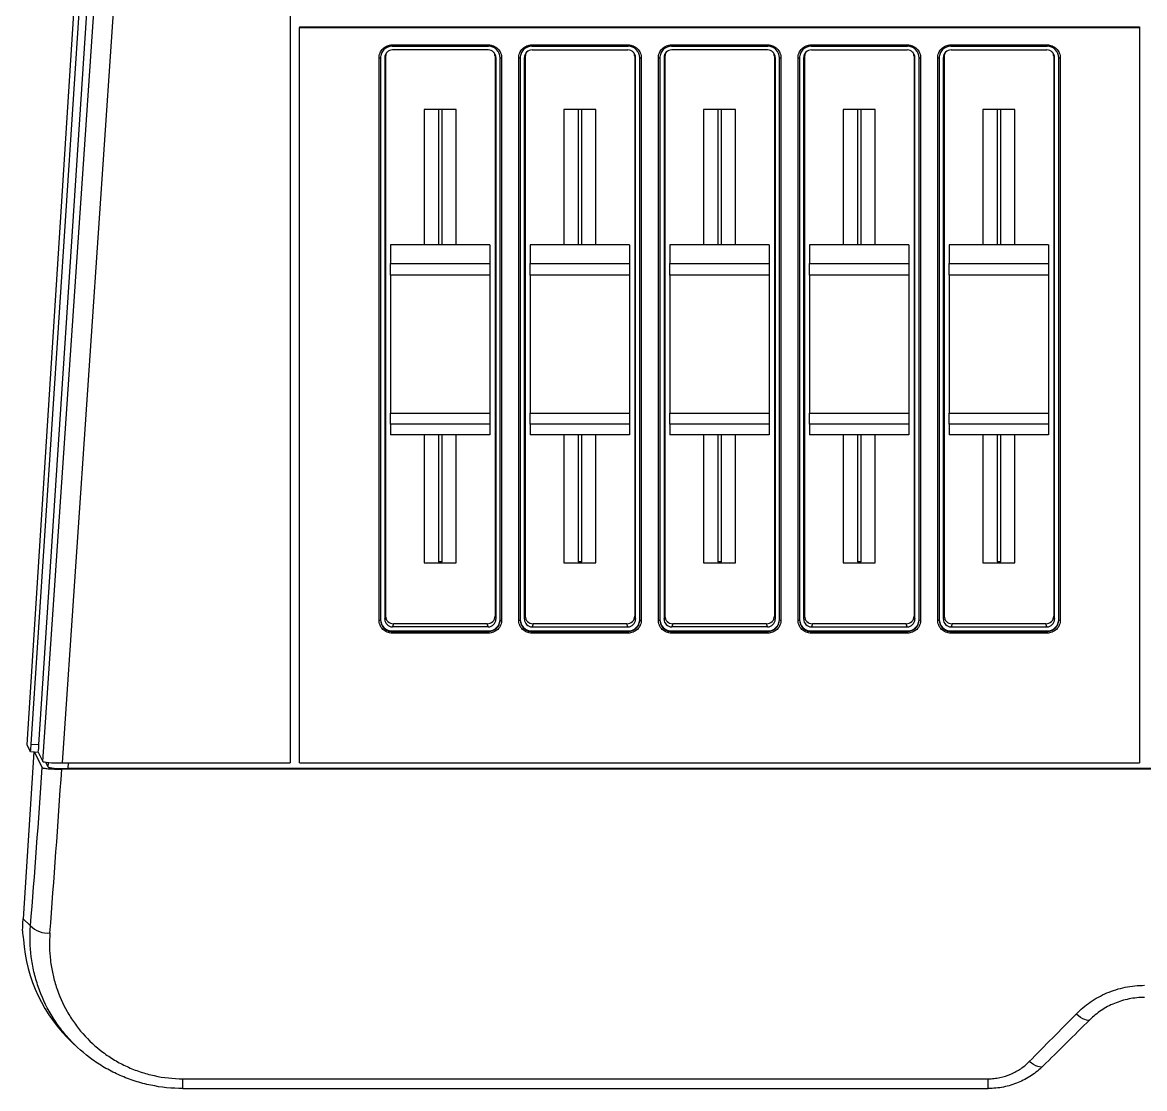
# Model space of a CAD drawing. Header units: millimetres. Extents: x 102 to 710, y 145 to 429.
# Drawn here: x 102.1 to 174.4, y 295.5 to 364.2 of the extents above; entities that cross this region are included whole.
import ezdxf

# ---------------------------------------------------------------- set-up
doc = ezdxf.new("R2010")
doc.units = ezdxf.units.MM

msp = doc.modelspace()

# ---------------------------------------------------------------- linework, layer by layer
at = {"color": 7, "linetype": 'Continuous', "lineweight": 25}
for p, q in [((108.8685, 419.0592), (102.394, 317.6442)), ((108.8688, 419.0592), (102.3943, 317.6431)), ((102.6805, 317.6656), (109.2475, 417.8463)), ((103.1789, 317.6337), (109.7482, 417.8493)), ((103.4229, 316.5552), (108.8844, 396.667)), ((110.1285, 396.4511), (104.6746, 316.451)), ((119.3746, 372.0161), (119.3746, 316.451)), ((119.9746, 363.8781), (174.1095, 363.8781)), ((119.9746, 363.8781), (119.9746, 363.8433)), ((119.9746, 316.451), (119.9746, 363.8433)), ((119.9746, 363.8433), (174.1095, 363.8433)), ((174.1095, 363.8781), (174.1095, 363.8433)), ((174.1095, 363.8433), (174.1095, 316.451)), ((125.9449, 362.7165), (132.1455, 362.7165)), ((125.9449, 362.6252), (132.1455, 362.6252)), ((132.1281, 362.394), (125.9624, 362.394)), ((134.9449, 362.7165), (141.1455, 362.7165)), ((134.9449, 362.6252), (141.1455, 362.6252)), ((134.9624, 362.394), (141.1281, 362.394)), ((143.9449, 362.7165), (150.1455, 362.7165)), ((143.9449, 362.6252), (150.1455, 362.6252)), ((150.1281, 362.394), (143.9624, 362.394)), ((152.9449, 362.7165), (159.1455, 362.7165)), ((152.9449, 362.6252), (159.1455, 362.6252)), ((152.9624, 362.394), (159.1281, 362.394)), ((161.9449, 362.7165), (168.1455, 362.7165)), ((161.9449, 362.6252), (168.1455, 362.6252)), ((161.9624, 362.394), (168.1281, 362.394)), ((125.0952, 325.6578), (125.0952, 361.8701)), ((125.1952, 361.8788), (125.1952, 325.6665)), ((125.5186, 361.98), (125.4627, 361.8962)), ((125.4627, 361.8962), (125.4627, 325.7187)), ((125.5186, 361.98), (125.5186, 325.9139)), ((132.6278, 361.8962), (132.5719, 361.98)), ((132.5719, 361.98), (132.5719, 325.9139)), ((132.6278, 361.8962), (132.6278, 325.7187)), ((132.8952, 325.6665), (132.8952, 361.8788)), ((132.9952, 361.8701), (132.9952, 325.6578)), ((134.0952, 325.6578), (134.0952, 361.8701)), ((134.1952, 361.8788), (134.1952, 325.6665)), ((134.5186, 361.98), (134.4627, 361.8962)), ((134.4627, 325.7187), (134.4627, 361.8962)), ((134.5186, 361.98), (134.5186, 325.9139)), ((141.6278, 361.8962), (141.5719, 361.98)), ((141.5719, 361.98), (141.5719, 325.9139)), ((141.6278, 325.7187), (141.6278, 361.8962)), ((141.8952, 325.6665), (141.8952, 361.8788)), ((141.9952, 361.8701), (141.9952, 325.6578)), ((143.0952, 325.6578), (143.0952, 361.8701)), ((143.1952, 361.8788), (143.1952, 325.6665)), ((143.5186, 361.98), (143.4627, 361.8962)), ((143.4627, 361.8962), (143.4627, 325.7187)), ((143.5186, 361.98), (143.5186, 325.9139)), ((150.6278, 361.8962), (150.5719, 361.98)), ((150.5719, 361.98), (150.5719, 325.9139)), ((150.6278, 361.8962), (150.6278, 325.7187)), ((150.8952, 325.6665), (150.8952, 361.8788)), ((150.9952, 361.8701), (150.9952, 325.6578)), ((152.0952, 325.6578), (152.0952, 361.8701)), ((152.1952, 361.8788), (152.1952, 325.6665)), ((152.5186, 361.98), (152.4627, 361.8962)), ((152.4627, 325.7187), (152.4627, 361.8962)), ((152.5186, 361.98), (152.5186, 325.9139)), ((159.6278, 361.8962), (159.5719, 361.98)), ((159.5719, 361.98), (159.5719, 325.9139)), ((159.6278, 325.7187), (159.6278, 361.8962)), ((159.8952, 325.6665), (159.8952, 361.8788)), ((159.9952, 361.8701), (159.9952, 325.6578)), ((161.0952, 325.6578), (161.0952, 361.8701)), ((161.1952, 361.8788), (161.1952, 325.6665)), ((161.5186, 361.98), (161.4627, 361.8962)), ((161.4627, 325.7187), (161.4627, 361.8962)), ((161.5186, 361.98), (161.5186, 325.9139)), ((168.6278, 361.8962), (168.5719, 361.98)), ((168.5719, 361.98), (168.5719, 325.9139)), ((168.6278, 325.7187), (168.6278, 361.8962)), ((168.8952, 325.6665), (168.8952, 361.8788)), ((168.9952, 361.8701), (168.9952, 325.6578)), ((130.0717, 358.5459), (128.0124, 358.5459)), ((128.0124, 358.5459), (128.0124, 349.8406)), ((128.9186, 358.5459), (128.9186, 349.8406)), ((129.1686, 349.8406), (129.1686, 358.5459)), ((130.0717, 349.8406), (130.0717, 358.5459)), ((139.0725, 358.5459), (137.0132, 358.5459)), ((137.0132, 358.5459), (137.0132, 349.8406)), ((137.9186, 358.5459), (137.9186, 349.8406)), ((138.1686, 349.8406), (138.1686, 358.5459)), ((139.0725, 349.8406), (139.0725, 358.5459)), ((146.0139, 358.5459), (146.0139, 349.8406)), ((148.0733, 358.5459), (146.0139, 358.5459)), ((146.9186, 358.5459), (146.9186, 349.8406)), ((147.1686, 349.8406), (147.1686, 358.5459)), ((148.0733, 349.8406), (148.0733, 358.5459)), ((157.0741, 358.5459), (155.0147, 358.5459)), ((155.0147, 358.5459), (155.0147, 349.8406)), ((155.9186, 358.5459), (155.9186, 349.8406)), ((156.1686, 349.8406), (156.1686, 358.5459)), ((157.0741, 349.8406), (157.0741, 358.5459)), ((166.0749, 358.5459), (164.0155, 358.5459)), ((164.0155, 358.5459), (164.0155, 349.8406)), ((164.9186, 358.5459), (164.9186, 349.8406)), ((165.1686, 349.8406), (165.1686, 358.5459)), ((166.0749, 349.8406), (166.0749, 358.5459)), ((132.242, 349.8406), (125.842, 349.8406)), ((125.842, 349.8406), (125.842, 348.6357)), ((132.242, 349.8406), (132.242, 348.6357)), ((141.242, 349.8406), (134.842, 349.8406)), ((134.842, 349.8406), (134.842, 348.6357)), ((141.242, 349.8406), (141.242, 348.6357)), ((150.242, 349.8406), (143.842, 349.8406)), ((143.842, 349.8406), (143.842, 348.6357)), ((150.242, 349.8406), (150.242, 348.6357)), ((159.242, 349.8406), (152.842, 349.8406)), ((152.842, 349.8406), (152.842, 348.6357)), ((159.242, 349.8406), (159.242, 348.6357)), ((168.242, 349.8406), (161.842, 349.8406)), ((161.842, 349.8406), (161.842, 348.6357)), ((168.242, 349.8406), (168.242, 348.6357)), ((125.842, 348.6357), (132.242, 348.6357)), ((125.842, 347.879), (125.842, 348.6357)), ((132.242, 348.6357), (132.242, 347.879)), ((134.842, 348.6357), (141.242, 348.6357)), ((134.842, 347.879), (134.842, 348.6357)), ((141.242, 348.6357), (141.242, 347.879)), ((143.842, 348.6357), (150.242, 348.6357)), ((143.842, 347.879), (143.842, 348.6357)), ((150.242, 348.6357), (150.242, 347.879)), ((152.842, 348.6357), (159.242, 348.6357)), ((152.842, 347.879), (152.842, 348.6357)), ((159.242, 348.6357), (159.242, 347.879)), ((161.842, 348.6357), (168.242, 348.6357)), ((161.842, 347.879), (161.842, 348.6357)), ((168.242, 348.6357), (168.242, 347.879)), ((132.242, 347.879), (125.842, 347.879)), ((125.842, 347.879), (125.842, 338.983)), ((132.242, 347.879), (132.242, 338.983)), ((141.242, 347.879), (134.842, 347.879)), ((134.842, 347.879), (134.842, 338.983)), ((141.242, 347.879), (141.242, 338.983)), ((150.242, 347.879), (143.842, 347.879)), ((143.842, 347.879), (143.842, 338.983)), ((150.242, 347.879), (150.242, 338.983)), ((159.242, 347.879), (152.842, 347.879)), ((152.842, 347.879), (152.842, 338.983)), ((159.242, 347.879), (159.242, 338.983)), ((168.242, 347.879), (161.842, 347.879)), ((161.842, 347.879), (161.842, 338.983)), ((168.242, 347.879), (168.242, 338.983)), ((125.842, 338.983), (132.242, 338.983)), ((125.842, 338.2743), (125.842, 338.983)), ((132.242, 338.983), (132.242, 338.2743)), ((134.842, 338.983), (141.242, 338.983)), ((134.842, 338.2743), (134.842, 338.983)), ((141.242, 338.983), (141.242, 338.2743)), ((143.842, 338.983), (150.242, 338.983)), ((143.842, 338.2743), (143.842, 338.983)), ((150.242, 338.983), (150.242, 338.2743)), ((152.842, 338.983), (159.242, 338.983)), ((152.842, 338.2743), (152.842, 338.983)), ((159.242, 338.983), (159.242, 338.2743)), ((161.842, 338.983), (168.242, 338.983)), ((161.842, 338.2743), (161.842, 338.983)), ((168.242, 338.983), (168.242, 338.2743)), ((132.242, 338.2743), (125.842, 338.2743)), ((125.842, 338.2743), (125.842, 337.5874)), ((132.242, 338.2743), (132.242, 337.5874)), ((141.242, 338.2743), (134.842, 338.2743)), ((134.842, 338.2743), (134.842, 337.5874)), ((141.242, 338.2743), (141.242, 337.5874)), ((150.242, 338.2743), (143.842, 338.2743)), ((143.842, 338.2743), (143.842, 337.5874)), ((150.242, 338.2743), (150.242, 337.5874)), ((159.242, 338.2743), (152.842, 338.2743)), ((152.842, 338.2743), (152.842, 337.5874)), ((159.242, 338.2743), (159.242, 337.5874)), ((168.242, 338.2743), (161.842, 338.2743)), ((161.842, 338.2743), (161.842, 337.5874)), ((168.242, 338.2743), (168.242, 337.5874)), ((132.242, 337.5874), (125.842, 337.5874)), ((128.0124, 337.5874), (128.0124, 329.348)), ((128.9186, 337.5874), (128.9186, 329.4033)), ((129.1686, 329.4033), (129.1686, 337.5874)), ((130.0717, 329.348), (130.0717, 337.5874)), ((141.242, 337.5874), (134.842, 337.5874)), ((137.0132, 337.5874), (137.0132, 329.348)), ((137.9186, 337.5874), (137.9186, 329.4033)), ((138.1686, 329.4033), (138.1686, 337.5874)), ((139.0725, 329.348), (139.0725, 337.5874)), ((150.242, 337.5874), (143.842, 337.5874)), ((146.0139, 337.5874), (146.0139, 329.348)), ((146.9186, 337.5874), (146.9186, 329.4033)), ((147.1686, 329.4033), (147.1686, 337.5874)), ((148.0733, 329.348), (148.0733, 337.5874)), ((159.242, 337.5874), (152.842, 337.5874)), ((155.0147, 337.5874), (155.0147, 329.348)), ((155.9186, 337.5874), (155.9186, 329.4033)), ((156.1686, 329.4033), (156.1686, 337.5874)), ((157.0741, 329.348), (157.0741, 337.5874)), ((168.242, 337.5874), (161.842, 337.5874)), ((164.0155, 337.5874), (164.0155, 329.348)), ((164.9186, 337.5874), (164.9186, 329.4033)), ((165.1686, 329.4033), (165.1686, 337.5874)), ((166.0749, 329.348), (166.0749, 337.5874)), ((128.0124, 329.348), (130.0717, 329.348)), ((129.1686, 329.4135), (128.9186, 329.4135)), ((137.0132, 329.348), (139.0725, 329.348)), ((138.1686, 329.4135), (137.9186, 329.4135)), ((146.0139, 329.348), (148.0733, 329.348)), ((147.1686, 329.4135), (146.9186, 329.4135)), ((155.0147, 329.348), (157.0741, 329.348)), ((156.1686, 329.4135), (155.9186, 329.4135)), ((164.0155, 329.348), (166.0749, 329.348)), ((165.1686, 329.4135), (164.9186, 329.4135)), ((125.4627, 325.7187), (125.5186, 325.9139)), ((126.0183, 325.4161), (125.9624, 325.2209)), ((132.0722, 325.4161), (126.0183, 325.4161)), ((132.1281, 325.2209), (132.0722, 325.4161)), ((132.5719, 325.9139), (132.6278, 325.7187)), ((134.4627, 325.7187), (134.5186, 325.9139)), ((135.0183, 325.4161), (134.9624, 325.2209)), ((141.0722, 325.4161), (135.0183, 325.4161)), ((141.1281, 325.2209), (141.0722, 325.4161)), ((141.5719, 325.9139), (141.6278, 325.7187)), ((143.4627, 325.7187), (143.5186, 325.9139)), ((144.0183, 325.4161), (143.9624, 325.2209)), ((150.0722, 325.4161), (144.0183, 325.4161)), ((150.1281, 325.2209), (150.0722, 325.4161)), ((150.5719, 325.9139), (150.6278, 325.7187)), ((152.4627, 325.7187), (152.5186, 325.9139)), ((153.0183, 325.4161), (152.9624, 325.2209)), ((159.0722, 325.4161), (153.0183, 325.4161)), ((159.1281, 325.2209), (159.0722, 325.4161)), ((159.5719, 325.9139), (159.6278, 325.7187)), ((161.4627, 325.7187), (161.5186, 325.9139)), ((162.0183, 325.4161), (161.9624, 325.2209)), ((168.0722, 325.4161), (162.0183, 325.4161)), ((168.1281, 325.2209), (168.0722, 325.4161)), ((168.5719, 325.9139), (168.6278, 325.7187)), ((125.9449, 324.9545), (132.1455, 324.9545)), ((125.9449, 324.9545), (125.9449, 324.9196)), ((125.9449, 324.8113), (125.9449, 324.9196)), ((125.9449, 324.9196), (132.1455, 324.9196)), ((132.1455, 324.8113), (125.9449, 324.8113)), ((132.1281, 325.2209), (125.9624, 325.2209)), ((132.1455, 324.9545), (132.1455, 324.9196)), ((132.1455, 324.9196), (132.1455, 324.8113)), ((134.9449, 324.9545), (141.1455, 324.9545)), ((134.9449, 324.9545), (134.9449, 324.9196)), ((134.9449, 324.8113), (134.9449, 324.9196)), ((134.9449, 324.9196), (141.1455, 324.9196)), ((141.1455, 324.8113), (134.9449, 324.8113)), ((134.9624, 325.2209), (141.1281, 325.2209)), ((141.1455, 324.9545), (141.1455, 324.9196)), ((141.1455, 324.9196), (141.1455, 324.8113)), ((143.9449, 324.9545), (150.1455, 324.9545)), ((143.9449, 324.9545), (143.9449, 324.9196)), ((143.9449, 324.8113), (143.9449, 324.9196)), ((143.9449, 324.9196), (150.1455, 324.9196)), ((150.1455, 324.8113), (143.9449, 324.8113)), ((150.1281, 325.2209), (143.9624, 325.2209)), ((150.1455, 324.9545), (150.1455, 324.9196)), ((150.1455, 324.9196), (150.1455, 324.8113)), ((152.9449, 324.9545), (159.1455, 324.9545)), ((152.9449, 324.9545), (152.9449, 324.9196)), ((152.9449, 324.8113), (152.9449, 324.9196)), ((152.9449, 324.9196), (159.1455, 324.9196)), ((159.1455, 324.8113), (152.9449, 324.8113)), ((152.9624, 325.2209), (159.1281, 325.2209)), ((159.1455, 324.9545), (159.1455, 324.9196)), ((159.1455, 324.9196), (159.1455, 324.8113)), ((161.9449, 324.9545), (168.1455, 324.9545)), ((161.9449, 324.9545), (161.9449, 324.9196)), ((161.9449, 324.8113), (161.9449, 324.9196)), ((161.9449, 324.9196), (168.1455, 324.9196)), ((168.1455, 324.8113), (161.9449, 324.8113)), ((161.9624, 325.2209), (168.1281, 325.2209)), ((168.1455, 324.9545), (168.1455, 324.9196)), ((168.1455, 324.9196), (168.1455, 324.8113)), ((102.3943, 317.6431), (102.6232, 317.1873)), ((102.6805, 317.6656), (103.1789, 317.6337)), ((102.8527, 317.1708), (102.1655, 306.4061)), ((102.6251, 317.1854), (103.1235, 317.1535)), ((103.3955, 316.1553), (102.8867, 317.1687)), ((103.1215, 317.1554), (103.4229, 316.5552)), ((103.7794, 316.1899), (103.6234, 316.5007)), ((299.4361, 316.051), (104.648, 316.051)), ((104.6746, 316.451), (119.3746, 316.451)), ((299.053, 316.0857), (105.0311, 316.0857)), ((119.9746, 316.451), (174.1095, 316.451)), ((102.1655, 306.4061), (102.6399, 305.9629)), ((105.3405, 298.4306), (105.6697, 298.123)), ((112.457, 296.1069), (164.3489, 296.1069)), ((112.457, 295.4754), (164.3489, 295.4754))]:
    msp.add_line(p, q, dxfattribs=at)
at = {"color": 8, "linetype": 'Continuous', "lineweight": 25}
for p, q in [((125.9449, 362.7165), (125.9449, 362.6252)), ((132.1455, 362.6252), (132.1455, 362.7165)), ((134.9449, 362.7165), (134.9449, 362.6252)), ((141.1455, 362.6252), (141.1455, 362.7165)), ((143.9449, 362.7165), (143.9449, 362.6252)), ((150.1455, 362.6252), (150.1455, 362.7165)), ((152.9449, 362.7165), (152.9449, 362.6252)), ((159.1455, 362.6252), (159.1455, 362.7165)), ((161.9449, 362.7165), (161.9449, 362.6252)), ((168.1455, 362.6252), (168.1455, 362.7165)), ((103.7794, 316.1899), (103.7994, 316.482)), ((105.056, 316.451), (105.0311, 316.0857)), ((112.457, 295.4754), (112.457, 296.1069)), ((164.3489, 295.4754), (164.3489, 296.1069))]:
    msp.add_line(p, q, dxfattribs=at)
at = {"color": 7, "linetype": 'Continuous', "lineweight": 25, "flags": 128}
for points in [[(102.1167, 305.6409), (102.1326, 305.8899), (102.1488, 306.1451), (102.1655, 306.4061)], [(170.8991, 299.9085), (170.847, 299.8745), (170.7732, 299.8643), (170.6796, 299.8783), (170.5686, 299.9161), (170.4432, 299.9768), (170.3067, 300.0586), (170.1625, 300.1596), (170.0144, 300.277)], [(167.8788, 296.919), (167.822, 296.8789), (167.7451, 296.8612), (167.65, 296.8663), (167.539, 296.8941), (167.4148, 296.9439), (167.2803, 297.0145), (167.139, 297.1042), (166.9941, 297.2109)]]:
    msp.add_lwpolyline(points, dxfattribs=at)
at = {"color": 7, "linetype": 'Continuous', "lineweight": 25}
for centre, radius, start, end in [((125.12, 362.1634), 0.2944, 265.165251, 284.796427), ((132.9704, 362.1635), 0.2944, 255.204624, 274.833698), ((134.12, 362.1633), 0.2943, 265.163355, 284.799061), ((141.9704, 362.1634), 0.2944, 255.202319, 274.836003), ((143.12, 362.1634), 0.2944, 265.164303, 284.797744), ((150.9704, 362.1634), 0.2944, 255.202319, 274.836003), ((152.12, 362.1634), 0.2944, 265.164303, 284.797744), ((159.9704, 362.1634), 0.2944, 255.203157, 274.835165), ((161.12, 362.1634), 0.2944, 265.164303, 284.797744), ((168.9704, 362.1634), 0.2944, 255.203683, 274.834639), ((125.12, 325.9512), 0.2944, 265.16577, 284.795908), ((132.9704, 325.9512), 0.2945, 255.205143, 274.833179), ((134.12, 325.9511), 0.2943, 265.163873, 284.798543), ((141.9704, 325.9511), 0.2944, 255.202837, 274.835485), ((143.12, 325.9511), 0.2944, 265.164821, 284.797226), ((150.9704, 325.9511), 0.2944, 255.202837, 274.835485), ((152.12, 325.9511), 0.2944, 265.164821, 284.797226), ((159.9704, 325.9511), 0.2944, 255.203676, 274.834646), ((161.12, 325.9511), 0.2944, 265.164821, 284.797226), ((168.9704, 325.9512), 0.2944, 255.204201, 274.834121), ((100.7138, 317.6587), 1.9667, 346.13086, 0.200398), ((100.8798, 317.6556), 2.2991, 347.387985, 359.456392), ((103.7238, 306.9711), 1.4804, 222.927227, 276.282426)]:
    msp.add_arc(centre, radius, start, end, dxfattribs=at)
for centre, major_axis, ratio, start_param, end_param in [((125.963, 361.8956), (0.4944, -0.0771), 0.9960056, 1.7260143, 3.2955927), ((132.1275, 361.8956), (0.4944, 0.0771), 0.9960056, 6.1291853, 7.6987636), ((134.963, 361.8956), (0.4944, -0.0771), 0.9960056, 1.7260143, 3.2955927), ((141.1275, 361.8956), (0.4944, 0.0771), 0.9960056, 6.1291853, 7.6987636), ((143.963, 361.8956), (0.4944, -0.0771), 0.9960056, 1.7260143, 3.2955927), ((150.1275, 361.8956), (0.4944, 0.0771), 0.9960056, 6.1291853, 7.6987636), ((152.963, 361.8956), (0.4944, -0.0771), 0.9960056, 1.7260143, 3.2955927), ((159.1275, 361.8956), (0.4944, 0.0771), 0.9960056, 6.1291853, 7.6987636), ((161.963, 361.8956), (0.4944, -0.0771), 0.9960056, 1.7260143, 3.2955927), ((168.1275, 361.8956), (0.4944, 0.0771), 0.9960056, 6.1291853, 7.6987636), ((126.0189, 361.9794), (0.4944, -0.0771), 0.9960056, 2.7096045, 3.2955927), ((132.0716, 361.9794), (0.4944, 0.0771), 0.9960056, 6.1291853, 6.7151735), ((135.0189, 361.9794), (0.4944, -0.0771), 0.9960056, 2.7096045, 3.2955927), ((141.0716, 361.9794), (0.4944, 0.0771), 0.9960056, 6.1291853, 6.7151735), ((144.0189, 361.9794), (0.4944, -0.0771), 0.9960056, 2.7096045, 3.2955927), ((150.0716, 361.9794), (0.4944, 0.0771), 0.9960056, 6.1291853, 6.7151735), ((153.0189, 361.9794), (0.4944, -0.0771), 0.9960056, 2.7096045, 3.2955927), ((159.0716, 361.9794), (0.4944, 0.0771), 0.9960056, 6.1291853, 6.7151735), ((162.0189, 361.9794), (0.4944, -0.0771), 0.9960056, 2.7096045, 3.2955927), ((168.0716, 361.9794), (0.4944, 0.0771), 0.9960056, 6.1291853, 6.7151735), ((125.963, 325.7194), (0.4944, 0.0771), 0.9960056, 2.9875926, 4.557171), ((126.0189, 325.9145), (0.4944, 0.0771), 0.9960056, 2.9875926, 4.557171), ((132.0716, 325.9145), (0.4944, -0.0771), 0.9960056, 4.867607, 6.4371853), ((132.1275, 325.7194), (0.4944, -0.0771), 0.9960056, 4.867607, 6.4371853), ((134.963, 325.7194), (0.4944, 0.0771), 0.9960056, 2.9875926, 4.557171), ((135.0189, 325.9145), (0.4944, 0.0771), 0.9960056, 2.9875926, 4.557171), ((141.0716, 325.9145), (0.4944, -0.0771), 0.9960056, 4.867607, 6.4371853), ((141.1275, 325.7194), (0.4944, -0.0771), 0.9960056, 4.867607, 6.4371853), ((143.963, 325.7194), (0.4944, 0.0771), 0.9960056, 2.9875926, 4.557171), ((144.0189, 325.9145), (0.4944, 0.0771), 0.9960056, 2.9875926, 4.557171), ((150.0716, 325.9145), (0.4944, -0.0771), 0.9960056, 4.867607, 6.4371853), ((150.1275, 325.7194), (0.4944, -0.0771), 0.9960056, 4.867607, 6.4371853), ((152.963, 325.7194), (0.4944, 0.0771), 0.9960056, 2.9875926, 4.557171), ((153.0189, 325.9145), (0.4944, 0.0771), 0.9960056, 2.9875926, 4.557171), ((159.0716, 325.9145), (0.4944, -0.0771), 0.9960056, 4.867607, 6.4371853), ((159.1275, 325.7194), (0.4944, -0.0771), 0.9960056, 4.867607, 6.4371853), ((161.963, 325.7194), (0.4944, 0.0771), 0.9960056, 2.9875926, 4.557171), ((162.0189, 325.9145), (0.4944, 0.0771), 0.9960056, 2.9875926, 4.557171), ((168.0716, 325.9145), (0.4944, -0.0771), 0.9960056, 4.867607, 6.4371853), ((168.1275, 325.7194), (0.4944, -0.0771), 0.9960056, 4.867607, 6.4371853), ((101.2979, 320.9272), (3.1199, 48.7498), 0.0493126, 4.403546, 4.6175019), ((104.6746, 316.56), (1.2529, 0), 0.0869554, 3.1852259, 4.712389), ((105.0311, 316.1947), (1.2529, 0), 0.0869554, 3.1852259, 4.712389), ((102.5439, 320.8477), (3.1195, 49.9998), 0.0480895, 4.4033904, 4.6193081), ((112.1137, 305.7878), (-4.6323, 9.9409), 0.8966524, 1.1893987, 1.2411841), ((112.1678, 305.7373), (7.3209, -6.8406), 0.998063, 3.9602252, 4.712389), ((188.8963, 320.8477), (48.6532, 49.9962), 0.0127366, 4.2323891, 4.3007787), ((189.781, 319.9649), (48.6534, 48.7461), 0.0127413, 4.2327116, 4.3011013)]:
    msp.add_ellipse(centre, major_axis=major_axis, ratio=ratio, start_param=start_param, end_param=end_param, dxfattribs=at)
for points, knots in [([(125.0952, 361.8701), (125.0952, 361.9818), (125.119, 362.0924), (125.2038, 362.2961), (125.266, 362.3909), (125.3833, 362.5077), (125.4273, 362.5431), (125.5199, 362.604), (125.5688, 362.6297), (125.6716, 362.6721), (125.7254, 362.6886), (125.8337, 362.7106), (125.8888, 362.7165), (125.9449, 362.7165)], [0, 0, 0, 0, 0.25, 0.25, 0.5, 0.5, 0.625, 0.625, 0.75, 0.75, 0.875, 0.875, 1, 1, 1, 1]), ([(125.9449, 362.6256), (125.7499, 362.6256), (125.5529, 362.5444), (125.3459, 362.3383), (125.2911, 362.2546), (125.2163, 362.0749), (125.1952, 361.9773), (125.1952, 361.8788)], [0, 0, 0, 0, 0.5, 0.5, 0.75, 0.75, 1, 1, 1, 1]), ([(132.1455, 362.7165), (132.2577, 362.7165), (132.3687, 362.6929), (132.5732, 362.6084), (132.6683, 362.5464), (132.7856, 362.4295), (132.8212, 362.3858), (132.8822, 362.2935), (132.9081, 362.2448), (132.9506, 362.1423), (132.9672, 362.0887), (132.9893, 361.9808), (132.9952, 361.926), (132.9952, 361.8701)], [0, 0, 0, 0, 0.25, 0.25, 0.5, 0.5, 0.625, 0.625, 0.75, 0.75, 0.875, 0.875, 1, 1, 1, 1]), ([(132.8952, 361.8788), (132.8952, 362.0731), (132.8137, 362.2693), (132.6068, 362.4755), (132.5228, 362.5301), (132.3424, 362.6046), (132.2445, 362.6256), (132.1455, 362.6256)], [0, 0, 0, 0, 0.5, 0.5, 0.75, 0.75, 1, 1, 1, 1]), ([(134.0952, 361.8701), (134.0952, 361.9818), (134.119, 362.0924), (134.2038, 362.2961), (134.266, 362.3909), (134.3833, 362.5077), (134.4273, 362.5431), (134.5199, 362.604), (134.5688, 362.6297), (134.6716, 362.6721), (134.7254, 362.6886), (134.8337, 362.7106), (134.8888, 362.7165), (134.9449, 362.7165)], [0, 0, 0, 0, 0.25, 0.25, 0.5, 0.5, 0.625, 0.625, 0.75, 0.75, 0.875, 0.875, 1, 1, 1, 1]), ([(134.9449, 362.6256), (134.7499, 362.6256), (134.5529, 362.5444), (134.3459, 362.3383), (134.2911, 362.2546), (134.2163, 362.0749), (134.1952, 361.9773), (134.1952, 361.8788)], [0, 0, 0, 0, 0.5, 0.5, 0.75, 0.75, 1, 1, 1, 1]), ([(141.1455, 362.7165), (141.2577, 362.7165), (141.3687, 362.6929), (141.5732, 362.6084), (141.6683, 362.5464), (141.7856, 362.4295), (141.8212, 362.3858), (141.8822, 362.2935), (141.9081, 362.2448), (141.9506, 362.1423), (141.9672, 362.0887), (141.9893, 361.9808), (141.9952, 361.926), (141.9952, 361.8701)], [0, 0, 0, 0, 0.25, 0.25, 0.5, 0.5, 0.625, 0.625, 0.75, 0.75, 0.875, 0.875, 1, 1, 1, 1]), ([(141.8952, 361.8788), (141.8952, 362.0731), (141.8137, 362.2693), (141.6068, 362.4755), (141.5228, 362.5301), (141.3424, 362.6046), (141.2445, 362.6256), (141.1455, 362.6256)], [0, 0, 0, 0, 0.5, 0.5, 0.75, 0.75, 1, 1, 1, 1]), ([(143.0952, 361.8701), (143.0952, 361.9818), (143.119, 362.0924), (143.2038, 362.2961), (143.266, 362.3909), (143.3833, 362.5077), (143.4273, 362.5431), (143.5199, 362.604), (143.5688, 362.6297), (143.6716, 362.6721), (143.7254, 362.6886), (143.8337, 362.7106), (143.8888, 362.7165), (143.9449, 362.7165)], [0, 0, 0, 0, 0.25, 0.25, 0.5, 0.5, 0.625, 0.625, 0.75, 0.75, 0.875, 0.875, 1, 1, 1, 1]), ([(143.9449, 362.6256), (143.7499, 362.6256), (143.5529, 362.5444), (143.3459, 362.3383), (143.2911, 362.2546), (143.2163, 362.0749), (143.1952, 361.9773), (143.1952, 361.8788)], [0, 0, 0, 0, 0.5, 0.5, 0.75, 0.75, 1, 1, 1, 1]), ([(150.1455, 362.7165), (150.2577, 362.7165), (150.3687, 362.6929), (150.5732, 362.6084), (150.6683, 362.5464), (150.7856, 362.4295), (150.8212, 362.3858), (150.8822, 362.2935), (150.9081, 362.2448), (150.9506, 362.1423), (150.9672, 362.0887), (150.9893, 361.9808), (150.9952, 361.926), (150.9952, 361.8701)], [0, 0, 0, 0, 0.25, 0.25, 0.5, 0.5, 0.625, 0.625, 0.75, 0.75, 0.875, 0.875, 1, 1, 1, 1]), ([(150.8952, 361.8788), (150.8952, 362.0731), (150.8137, 362.2693), (150.6068, 362.4755), (150.5228, 362.5301), (150.3424, 362.6046), (150.2445, 362.6256), (150.1455, 362.6256)], [0, 0, 0, 0, 0.5, 0.5, 0.75, 0.75, 1, 1, 1, 1]), ([(152.0952, 361.8701), (152.0952, 361.9818), (152.119, 362.0924), (152.2038, 362.2961), (152.266, 362.3909), (152.3833, 362.5077), (152.4273, 362.5431), (152.5199, 362.604), (152.5688, 362.6297), (152.6716, 362.6721), (152.7254, 362.6886), (152.8337, 362.7106), (152.8888, 362.7165), (152.9449, 362.7165)], [0, 0, 0, 0, 0.25, 0.25, 0.5, 0.5, 0.625, 0.625, 0.75, 0.75, 0.875, 0.875, 1, 1, 1, 1]), ([(152.9449, 362.6256), (152.7499, 362.6256), (152.5529, 362.5444), (152.3459, 362.3383), (152.2911, 362.2546), (152.2163, 362.0749), (152.1952, 361.9773), (152.1952, 361.8788)], [0, 0, 0, 0, 0.5, 0.5, 0.75, 0.75, 1, 1, 1, 1]), ([(159.1455, 362.7165), (159.2577, 362.7165), (159.3687, 362.6929), (159.5732, 362.6084), (159.6683, 362.5464), (159.7856, 362.4295), (159.8212, 362.3858), (159.8822, 362.2935), (159.9081, 362.2448), (159.9506, 362.1423), (159.9672, 362.0887), (159.9893, 361.9808), (159.9952, 361.926), (159.9952, 361.8701)], [0, 0, 0, 0, 0.25, 0.25, 0.5, 0.5, 0.625, 0.625, 0.75, 0.75, 0.875, 0.875, 1, 1, 1, 1]), ([(159.8952, 361.8788), (159.8952, 362.0731), (159.8137, 362.2693), (159.6068, 362.4755), (159.5228, 362.5301), (159.3424, 362.6046), (159.2445, 362.6256), (159.1455, 362.6256)], [0, 0, 0, 0, 0.5, 0.5, 0.75, 0.75, 1, 1, 1, 1]), ([(161.0952, 361.8701), (161.0952, 361.9818), (161.119, 362.0924), (161.2038, 362.2961), (161.266, 362.3909), (161.3833, 362.5077), (161.4273, 362.5431), (161.5199, 362.604), (161.5688, 362.6297), (161.6716, 362.6721), (161.7254, 362.6886), (161.8337, 362.7106), (161.8888, 362.7165), (161.9449, 362.7165)], [0, 0, 0, 0, 0.25, 0.25, 0.5, 0.5, 0.625, 0.625, 0.75, 0.75, 0.875, 0.875, 1, 1, 1, 1]), ([(161.9449, 362.6256), (161.7499, 362.6256), (161.5529, 362.5444), (161.3459, 362.3383), (161.2911, 362.2546), (161.2163, 362.0749), (161.1952, 361.9773), (161.1952, 361.8788)], [0, 0, 0, 0, 0.5, 0.5, 0.75, 0.75, 1, 1, 1, 1]), ([(168.1455, 362.7165), (168.2577, 362.7165), (168.3687, 362.6929), (168.5732, 362.6084), (168.6683, 362.5464), (168.7856, 362.4295), (168.8212, 362.3858), (168.8822, 362.2935), (168.9081, 362.2448), (168.9506, 362.1423), (168.9672, 362.0887), (168.9893, 361.9808), (168.9952, 361.926), (168.9952, 361.8701)], [0, 0, 0, 0, 0.25, 0.25, 0.5, 0.5, 0.625, 0.625, 0.75, 0.75, 0.875, 0.875, 1, 1, 1, 1]), ([(168.8952, 361.8788), (168.8952, 362.0731), (168.8137, 362.2693), (168.6068, 362.4755), (168.5228, 362.5301), (168.3424, 362.6046), (168.2445, 362.6256), (168.1455, 362.6256)], [0, 0, 0, 0, 0.5, 0.5, 0.75, 0.75, 1, 1, 1, 1]), ([(125.9449, 324.8113), (125.8328, 324.8113), (125.7217, 324.835), (125.5173, 324.9195), (125.4221, 324.9814), (125.3048, 325.0983), (125.2693, 325.1421), (125.2082, 325.2344), (125.1824, 325.2831), (125.1398, 325.3855), (125.1233, 325.4391), (125.1011, 325.547), (125.0952, 325.6019), (125.0952, 325.6578)], [0, 0, 0, 0, 0.25, 0.25, 0.5, 0.5, 0.625, 0.625, 0.75, 0.75, 0.875, 0.875, 1, 1, 1, 1]), ([(125.1952, 325.6665), (125.1952, 325.4722), (125.2767, 325.2759), (125.4836, 325.0697), (125.5677, 325.0152), (125.7481, 324.9406), (125.846, 324.9196), (125.9449, 324.9196)], [0, 0, 0, 0, 0.5, 0.5, 0.75, 0.75, 1, 1, 1, 1]), ([(132.1455, 324.9196), (132.3406, 324.9196), (132.5376, 325.0008), (132.7446, 325.207), (132.7993, 325.2907), (132.8741, 325.4704), (132.8952, 325.5679), (132.8952, 325.6665)], [0, 0, 0, 0, 0.5, 0.5, 0.75, 0.75, 1, 1, 1, 1]), ([(132.9952, 325.6578), (132.9952, 325.5461), (132.9715, 325.4354), (132.8867, 325.2317), (132.8245, 325.1369), (132.7072, 325.0201), (132.6632, 324.9847), (132.5706, 324.9239), (132.5217, 324.8981), (132.4188, 324.8557), (132.3651, 324.8393), (132.2567, 324.8172), (132.2016, 324.8113), (132.1455, 324.8113)], [0, 0, 0, 0, 0.25, 0.25, 0.5, 0.5, 0.625, 0.625, 0.75, 0.75, 0.875, 0.875, 1, 1, 1, 1]), ([(134.9449, 324.8113), (134.8328, 324.8113), (134.7217, 324.835), (134.5173, 324.9195), (134.4221, 324.9814), (134.3048, 325.0983), (134.2693, 325.1421), (134.2082, 325.2344), (134.1824, 325.2831), (134.1398, 325.3855), (134.1233, 325.4391), (134.1011, 325.547), (134.0952, 325.6019), (134.0952, 325.6578)], [0, 0, 0, 0, 0.25, 0.25, 0.5, 0.5, 0.625, 0.625, 0.75, 0.75, 0.875, 0.875, 1, 1, 1, 1]), ([(134.1952, 325.6665), (134.1952, 325.4722), (134.2767, 325.2759), (134.4836, 325.0697), (134.5677, 325.0152), (134.7481, 324.9406), (134.846, 324.9196), (134.9449, 324.9196)], [0, 0, 0, 0, 0.5, 0.5, 0.75, 0.75, 1, 1, 1, 1]), ([(141.1455, 324.9196), (141.3406, 324.9196), (141.5376, 325.0008), (141.7446, 325.207), (141.7993, 325.2907), (141.8741, 325.4704), (141.8952, 325.5679), (141.8952, 325.6665)], [0, 0, 0, 0, 0.5, 0.5, 0.75, 0.75, 1, 1, 1, 1]), ([(141.9952, 325.6578), (141.9952, 325.5461), (141.9715, 325.4354), (141.8867, 325.2317), (141.8245, 325.1369), (141.7072, 325.0201), (141.6632, 324.9847), (141.5706, 324.9239), (141.5217, 324.8981), (141.4188, 324.8557), (141.3651, 324.8393), (141.2567, 324.8172), (141.2016, 324.8113), (141.1455, 324.8113)], [0, 0, 0, 0, 0.25, 0.25, 0.5, 0.5, 0.625, 0.625, 0.75, 0.75, 0.875, 0.875, 1, 1, 1, 1]), ([(143.9449, 324.8113), (143.8328, 324.8113), (143.7217, 324.835), (143.5173, 324.9195), (143.4221, 324.9814), (143.3048, 325.0983), (143.2693, 325.1421), (143.2082, 325.2344), (143.1824, 325.2831), (143.1398, 325.3855), (143.1233, 325.4391), (143.1011, 325.547), (143.0952, 325.6019), (143.0952, 325.6578)], [0, 0, 0, 0, 0.25, 0.25, 0.5, 0.5, 0.625, 0.625, 0.75, 0.75, 0.875, 0.875, 1, 1, 1, 1]), ([(143.1952, 325.6665), (143.1952, 325.4722), (143.2767, 325.2759), (143.4836, 325.0697), (143.5677, 325.0152), (143.7481, 324.9406), (143.846, 324.9196), (143.9449, 324.9196)], [0, 0, 0, 0, 0.5, 0.5, 0.75, 0.75, 1, 1, 1, 1]), ([(150.1455, 324.9196), (150.3406, 324.9196), (150.5376, 325.0008), (150.7446, 325.207), (150.7993, 325.2907), (150.8741, 325.4704), (150.8952, 325.5679), (150.8952, 325.6665)], [0, 0, 0, 0, 0.5, 0.5, 0.75, 0.75, 1, 1, 1, 1]), ([(150.9952, 325.6578), (150.9952, 325.5461), (150.9715, 325.4354), (150.8867, 325.2317), (150.8245, 325.1369), (150.7072, 325.0201), (150.6632, 324.9847), (150.5706, 324.9239), (150.5217, 324.8981), (150.4188, 324.8557), (150.3651, 324.8393), (150.2567, 324.8172), (150.2016, 324.8113), (150.1455, 324.8113)], [0, 0, 0, 0, 0.25, 0.25, 0.5, 0.5, 0.625, 0.625, 0.75, 0.75, 0.875, 0.875, 1, 1, 1, 1]), ([(152.9449, 324.8113), (152.8328, 324.8113), (152.7217, 324.835), (152.5173, 324.9195), (152.4221, 324.9814), (152.3048, 325.0983), (152.2693, 325.1421), (152.2082, 325.2344), (152.1824, 325.2831), (152.1398, 325.3855), (152.1233, 325.4391), (152.1011, 325.547), (152.0952, 325.6019), (152.0952, 325.6578)], [0, 0, 0, 0, 0.25, 0.25, 0.5, 0.5, 0.625, 0.625, 0.75, 0.75, 0.875, 0.875, 1, 1, 1, 1]), ([(152.1952, 325.6665), (152.1952, 325.4722), (152.2767, 325.2759), (152.4836, 325.0697), (152.5677, 325.0152), (152.7481, 324.9406), (152.846, 324.9196), (152.9449, 324.9196)], [0, 0, 0, 0, 0.5, 0.5, 0.75, 0.75, 1, 1, 1, 1]), ([(159.1455, 324.9196), (159.3406, 324.9196), (159.5376, 325.0008), (159.7446, 325.207), (159.7993, 325.2907), (159.8741, 325.4704), (159.8952, 325.5679), (159.8952, 325.6665)], [0, 0, 0, 0, 0.5, 0.5, 0.75, 0.75, 1, 1, 1, 1]), ([(159.9952, 325.6578), (159.9952, 325.5461), (159.9715, 325.4354), (159.8867, 325.2317), (159.8245, 325.1369), (159.7072, 325.0201), (159.6632, 324.9847), (159.5706, 324.9239), (159.5217, 324.8981), (159.4188, 324.8557), (159.3651, 324.8393), (159.2567, 324.8172), (159.2016, 324.8113), (159.1455, 324.8113)], [0, 0, 0, 0, 0.25, 0.25, 0.5, 0.5, 0.625, 0.625, 0.75, 0.75, 0.875, 0.875, 1, 1, 1, 1]), ([(161.9449, 324.8113), (161.8328, 324.8113), (161.7217, 324.835), (161.5173, 324.9195), (161.4221, 324.9814), (161.3048, 325.0983), (161.2693, 325.1421), (161.2082, 325.2344), (161.1824, 325.2831), (161.1398, 325.3855), (161.1233, 325.4391), (161.1011, 325.547), (161.0952, 325.6019), (161.0952, 325.6578)], [0, 0, 0, 0, 0.25, 0.25, 0.5, 0.5, 0.625, 0.625, 0.75, 0.75, 0.875, 0.875, 1, 1, 1, 1]), ([(161.1952, 325.6665), (161.1952, 325.4722), (161.2767, 325.2759), (161.4836, 325.0697), (161.5677, 325.0152), (161.7481, 324.9406), (161.846, 324.9196), (161.9449, 324.9196)], [0, 0, 0, 0, 0.5, 0.5, 0.75, 0.75, 1, 1, 1, 1]), ([(168.1455, 324.9196), (168.3406, 324.9196), (168.5376, 325.0008), (168.7446, 325.207), (168.7993, 325.2907), (168.8741, 325.4704), (168.8952, 325.5679), (168.8952, 325.6665)], [0, 0, 0, 0, 0.5, 0.5, 0.75, 0.75, 1, 1, 1, 1]), ([(168.9952, 325.6578), (168.9952, 325.5461), (168.9715, 325.4354), (168.8867, 325.2317), (168.8245, 325.1369), (168.7072, 325.0201), (168.6632, 324.9847), (168.5706, 324.9239), (168.5217, 324.8981), (168.4188, 324.8557), (168.3651, 324.8393), (168.2567, 324.8172), (168.2016, 324.8113), (168.1455, 324.8113)], [0, 0, 0, 0, 0.25, 0.25, 0.5, 0.5, 0.625, 0.625, 0.75, 0.75, 0.875, 0.875, 1, 1, 1, 1]), ([(103.3955, 316.1553), (103.399, 316.1483), (103.4102, 316.1414), (103.4471, 316.128), (103.4732, 316.1214), (103.5393, 316.1087), (103.5789, 316.1027), (103.6708, 316.0914), (103.7238, 316.0861), (103.8388, 316.0765), (103.901, 316.0722), (104.0351, 316.0647), (104.1069, 316.0615), (104.3276, 316.0537), (104.4872, 316.051), (104.648, 316.051)], [0, 0, 0, 0, 0.125, 0.125, 0.25, 0.25, 0.375, 0.375, 0.5, 0.5, 0.625, 0.625, 0.75, 0.75, 1, 1, 1, 1]), ([(112.457, 295.4766), (111.7518, 295.4764), (111.0606, 295.5483), (110.0439, 295.7604), (109.7077, 295.8487), (109.0448, 296.0607), (108.7229, 296.1827), (108.0974, 296.4573), (107.7938, 296.6099), (107.2043, 296.9453), (106.9175, 297.1288), (106.0902, 297.7215), (105.5921, 298.1648), (104.9193, 298.8989), (104.7072, 299.1559), (104.3101, 299.6914), (104.1273, 299.9669), (103.6242, 300.8162), (103.3486, 301.4124), (103.08, 302.197), (103.03, 302.3563), (102.9388, 302.6755), (102.8975, 302.8357), (102.7859, 303.3183), (102.7282, 303.6427), (102.6044, 304.6235), (102.5872, 305.2877), (102.6399, 305.9629)], [0, 0, 0, 0, 0.125, 0.125, 0.1875, 0.1875, 0.25, 0.25, 0.3125, 0.3125, 0.375, 0.375, 0.5, 0.5, 0.5625, 0.5625, 0.625, 0.625, 0.75, 0.75, 0.78125, 0.78125, 0.8125, 0.8125, 0.875, 0.875, 1, 1, 1, 1]), ([(102.1167, 305.6409), (102.1166, 305.6396), (102.1165, 305.638), (102.1165, 305.636), (102.1164, 305.635), (102.1164, 305.634), (102.1164, 305.6329)], [0, 0, 0, 0, 0.000015702583, 0.000015702583, 0.000015702583, 0.000023420518, 0.000023420518, 0.000023420518, 0.000023420518]), ([(103.8858, 305.4996), (103.8393, 304.9024), (103.8525, 304.3151), (103.9556, 303.4478), (104.0039, 303.161), (104.1289, 302.592), (104.2059, 302.3086), (104.4783, 301.4742), (104.712, 300.9444), (105.1405, 300.1879), (105.2964, 299.9421), (105.6357, 299.4636), (105.8181, 299.2325), (106.3972, 298.5718), (106.8279, 298.1709), (107.5473, 297.632), (107.7984, 297.4639), (108.3152, 297.1564), (108.5821, 297.0162), (109.1333, 296.7632), (109.4176, 296.6504), (110.0051, 296.4539), (110.3046, 296.3716), (111.2098, 296.1742), (111.8264, 296.1069), (112.457, 296.1069)], [0, 0, 0, 0, 0.125, 0.125, 0.1875, 0.1875, 0.25, 0.25, 0.375, 0.375, 0.4375, 0.4375, 0.5, 0.5, 0.625, 0.625, 0.6875, 0.6875, 0.75, 0.75, 0.8125, 0.8125, 0.875, 0.875, 1, 1, 1, 1]), ([(170.0144, 300.277), (170.2946, 300.5618), (170.6006, 300.8182), (171.0986, 301.1591), (171.2712, 301.2654), (171.6301, 301.4624), (171.8163, 301.5529), (172.3826, 301.7938), (172.7743, 301.9166), (173.3835, 302.0418), (173.5912, 302.0738), (174.0078, 302.1162), (174.2169, 302.1269), (174.427, 302.1269)], [0, 0, 0, 0, 0.25, 0.25, 0.375, 0.375, 0.5, 0.5, 0.75, 0.75, 0.875, 0.875, 1, 1, 1, 1]), ([(174.427, 301.3461), (174.2588, 301.3461), (174.0913, 301.3377), (173.7576, 301.3046), (173.5913, 301.2797), (173.1035, 301.1821), (172.79, 301.0864), (172.3369, 300.8988), (172.1879, 300.8283), (171.9011, 300.6751), (171.7633, 300.5925), (171.3658, 300.3277), (171.122, 300.1288), (170.8991, 299.9085)], [0, 0, 0, 0, 0.125, 0.125, 0.25, 0.25, 0.5, 0.5, 0.625, 0.625, 0.75, 0.75, 1, 1, 1, 1]), ([(164.3489, 296.1069), (164.4761, 296.1069), (164.6027, 296.1133), (164.8547, 296.1391), (164.9802, 296.1584), (165.3473, 296.2341), (165.5824, 296.3079), (165.9213, 296.4522), (166.0327, 296.5064), (166.2467, 296.6239), (166.3495, 296.6872), (166.6459, 296.8899), (166.8276, 297.042), (166.9941, 297.2109)], [0, 0, 0, 0, 0.125, 0.125, 0.25, 0.25, 0.5, 0.5, 0.625, 0.625, 0.75, 0.75, 1, 1, 1, 1]), ([(167.8788, 296.919), (167.6513, 296.6934), (167.404, 296.492), (167.0033, 296.2256), (166.8648, 296.1428), (166.5772, 295.9896), (166.4284, 295.9196), (165.9762, 295.7331), (165.664, 295.6384), (165.179, 295.5419), (165.0138, 295.5174), (164.6824, 295.4847), (164.516, 295.4766), (164.3489, 295.4766)], [0, 0, 0, 0, 0.25, 0.25, 0.375, 0.375, 0.5, 0.5, 0.75, 0.75, 0.875, 0.875, 1, 1, 1, 1])]:
    msp.add_open_spline(points, degree=3, knots=knots, dxfattribs=at)
for points in [[(125.1952, 325.7013), (125.1952, 325.5108), (125.3551, 325.1138), (125.7537, 324.9545), (125.9449, 324.9545)], [(132.1455, 324.9545), (132.3368, 324.9545), (132.7354, 325.1138), (132.8952, 325.5108), (132.8952, 325.7013)], [(134.1952, 325.7013), (134.1952, 325.5108), (134.3551, 325.1138), (134.7537, 324.9545), (134.9449, 324.9545)], [(141.1455, 324.9545), (141.3368, 324.9545), (141.7354, 325.1138), (141.8952, 325.5108), (141.8952, 325.7013)], [(143.1952, 325.7013), (143.1952, 325.5108), (143.3551, 325.1138), (143.7537, 324.9545), (143.9449, 324.9545)], [(150.1455, 324.9545), (150.3368, 324.9545), (150.7354, 325.1138), (150.8952, 325.5108), (150.8952, 325.7013)], [(152.1952, 325.7013), (152.1952, 325.5108), (152.3551, 325.1138), (152.7537, 324.9545), (152.9449, 324.9545)], [(159.1455, 324.9545), (159.3368, 324.9545), (159.7354, 325.1138), (159.8952, 325.5108), (159.8952, 325.7013)], [(161.1952, 325.7013), (161.1952, 325.5108), (161.3551, 325.1138), (161.7537, 324.9545), (161.9449, 324.9545)], [(168.1455, 324.9545), (168.3368, 324.9545), (168.7354, 325.1138), (168.8952, 325.5108), (168.8952, 325.7013)]]:
    msp.add_open_spline(points, degree=3, dxfattribs=at)

doc.saveas('drawing.dxf')
